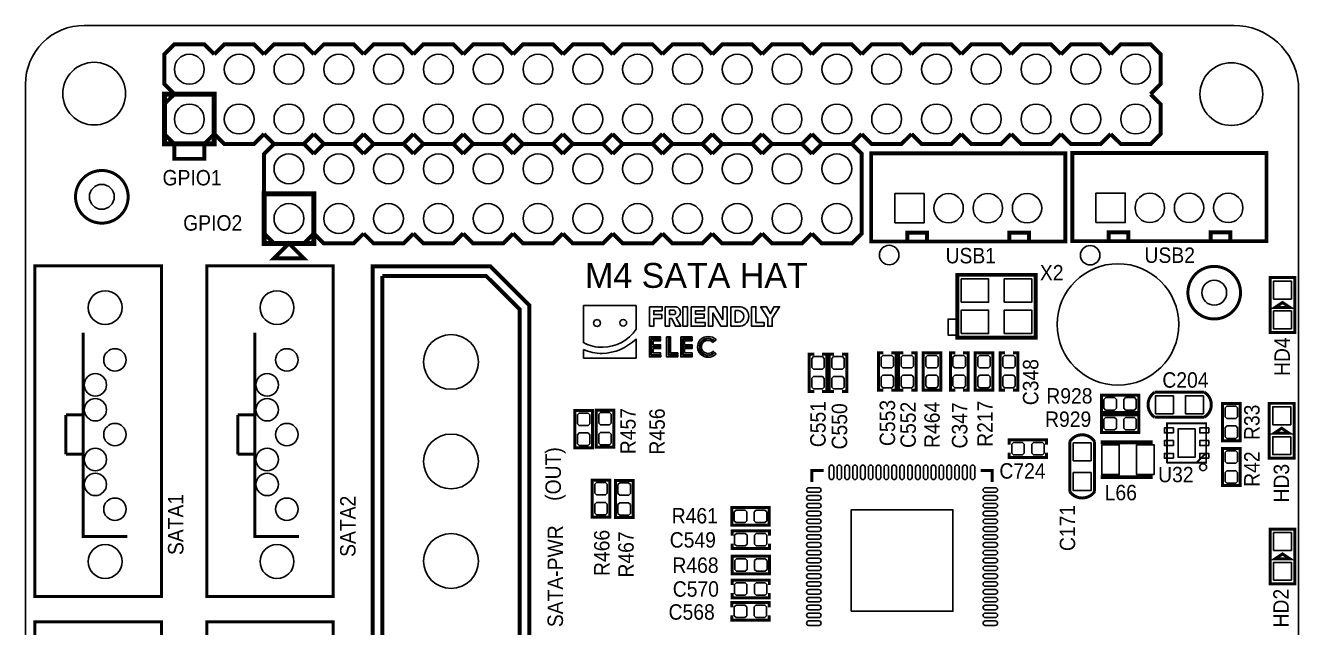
# Model space of a CAD drawing. Extents: x 0 to 64.9, y -13.1 to 56.
# Drawn here: x 0 to 64.9, y 25.3 to 56 of the extents above; entities that cross this region are included whole.
import ezdxf
from ezdxf.enums import TextEntityAlignment as Align

# ---------------------------------------------------------------- set-up
doc = ezdxf.new("R2010")
doc.units = 0
doc.header["$MEASUREMENT"] = 0
for name, color, linetype in [('BG_OUTLINE', 254, 'CONTINUOUS'), ('PG_SILKSCREEN_TOP', 9, 'CONTINUOUS'), ('PIN_TOP', 110, 'CONTINUOUS'), ('RD_SILKSCREEN_TOP', 132, 'CONTINUOUS')]:
    doc.layers.add(name, color=color, linetype=linetype)

msp = doc.modelspace()

# ---------------------------------------------------------------- linework, layer by layer
at = {"layer": 'BG_OUTLINE'}
msp.add_lwpolyline([(64.9224, 3.048), (64.9224, 53.0352, 0.383736), (61.6204, 56.007), (2.9972, 56.007, 0.414214), (0, 53.0098), (0, 2.8956)], format="xyb", dxfattribs=at)
at = {"layer": 'PG_SILKSCREEN_TOP'}
for points, const_width in [([(9.6266, 54.5338), (9.1186, 55.0418), (7.5946, 55.0418), (7.0866, 54.5338)], 0.2032), ([(7.5946, 55.0418), (7.0866, 54.5338), (7.0866, 53.0098), (7.5946, 52.5018)], 0.2032), ([(12.1666, 54.5338), (11.6586, 55.0418), (10.1346, 55.0418), (9.6266, 54.5338)], 0.2032), ([(14.7066, 54.5338), (14.1986, 55.0418), (12.6746, 55.0418), (12.1666, 54.5338)], 0.2032), ([(17.2466, 54.5338), (16.7386, 55.0418), (15.2146, 55.0418), (14.7066, 54.5338)], 0.2032), ([(19.7866, 54.5338), (19.2786, 55.0418), (17.7546, 55.0418), (17.2466, 54.5338)], 0.2032), ([(22.3266, 54.5338), (21.8186, 55.0418), (20.2946, 55.0418), (19.7866, 54.5338)], 0.2032), ([(24.8666, 54.5338), (24.3586, 55.0418), (22.8346, 55.0418), (22.3266, 54.5338)], 0.2032), ([(27.4066, 54.5338), (26.8986, 55.0418), (25.3746, 55.0418), (24.8666, 54.5338)], 0.2032), ([(29.9466, 54.5338), (29.4386, 55.0418), (27.9146, 55.0418), (27.4066, 54.5338)], 0.2032), ([(32.4866, 54.5338), (31.9786, 55.0418), (30.4546, 55.0418), (29.9466, 54.5338)], 0.2032), ([(35.0266, 54.5338), (34.5186, 55.0418), (32.9946, 55.0418), (32.4866, 54.5338)], 0.2032), ([(37.5666, 54.5338), (37.0586, 55.0418), (35.5346, 55.0418), (35.0266, 54.5338)], 0.2032), ([(40.1066, 54.5338), (39.5986, 55.0418), (38.0746, 55.0418), (37.5666, 54.5338)], 0.2032), ([(42.6466, 54.5338), (42.1386, 55.0418), (40.6146, 55.0418), (40.1066, 54.5338)], 0.2032), ([(45.1866, 54.5338), (44.6786, 55.0418), (43.1546, 55.0418), (42.6466, 54.5338)], 0.2032), ([(47.7266, 54.5338), (47.2186, 55.0418), (45.6946, 55.0418), (45.1866, 54.5338)], 0.2032), ([(50.2666, 54.5338), (49.7586, 55.0418), (48.2346, 55.0418), (47.7266, 54.5338)], 0.2032), ([(52.8066, 54.5338), (52.2986, 55.0418), (50.7746, 55.0418), (50.2666, 54.5338)], 0.2032), ([(55.3466, 54.5338), (54.8386, 55.0418), (53.3146, 55.0418), (52.8066, 54.5338)], 0.2032), ([(57.8866, 54.5338), (57.3786, 55.0418), (55.8546, 55.0418), (55.3466, 54.5338)], 0.2032), ([(57.3786, 52.5018), (57.8866, 53.0098), (57.8866, 54.5338), (57.3786, 55.0418)], 0.2032), ([(7.0866, 52.5018), (9.6266, 52.5018), (9.6266, 49.9618), (7.0866, 49.9618), (7.0866, 52.5018)], 0.254), ([(7.5946, 52.5018), (7.0866, 51.9938), (7.0866, 50.4698), (7.5946, 49.9618)], 0.2032), ([(57.3786, 49.9618), (57.8866, 50.4698), (57.8866, 51.9938), (57.3786, 52.5018)], 0.2032), ([(7.0866, 50.4698), (7.5946, 49.9618), (9.1186, 49.9618), (9.6266, 50.4698)], 0.2032), ([(7.5946, 49.9618), (7.5946, 49.1998), (9.1186, 49.1998), (9.1186, 49.9618)], 0.2032), ([(9.6266, 50.4698), (10.1346, 49.9618), (11.6586, 49.9618), (12.1666, 50.4698)], 0.2032), ([(12.1666, 50.4698), (12.6746, 49.9618), (14.1986, 49.9618), (14.7066, 50.4698)], 0.2032), ([(14.7066, 49.4538), (14.1986, 49.9618), (12.6746, 49.9618), (12.1666, 49.4538)], 0.2032), ([(12.6746, 49.9618), (12.1666, 49.4538), (12.1666, 45.3898), (12.6746, 44.8818)], 0.2032), ([(14.7066, 50.4698), (15.2146, 49.9618), (16.7386, 49.9618), (17.2466, 50.4698)], 0.2032), ([(17.2466, 49.4538), (16.7386, 49.9618), (15.2146, 49.9618), (14.7066, 49.4538)], 0.2032), ([(17.2466, 50.4698), (17.7546, 49.9618), (19.2786, 49.9618), (19.7866, 50.4698)], 0.2032), ([(19.7866, 49.4538), (19.2786, 49.9618), (17.7546, 49.9618), (17.2466, 49.4538)], 0.2032), ([(19.7866, 50.4698), (20.2946, 49.9618), (21.8186, 49.9618), (22.3266, 50.4698)], 0.2032), ([(22.3266, 49.4538), (21.8186, 49.9618), (20.2946, 49.9618), (19.7866, 49.4538)], 0.2032), ([(22.3266, 50.4698), (22.8346, 49.9618), (24.3586, 49.9618), (24.8666, 50.4698)], 0.2032), ([(24.8666, 49.4538), (24.3586, 49.9618), (22.8346, 49.9618), (22.3266, 49.4538)], 0.2032), ([(24.8666, 50.4698), (25.3746, 49.9618), (26.8986, 49.9618), (27.4066, 50.4698)], 0.2032), ([(27.4066, 49.4538), (26.8986, 49.9618), (25.3746, 49.9618), (24.8666, 49.4538)], 0.2032), ([(27.4066, 50.4698), (27.9146, 49.9618), (29.4386, 49.9618), (29.9466, 50.4698)], 0.2032), ([(29.9466, 49.4538), (29.4386, 49.9618), (27.9146, 49.9618), (27.4066, 49.4538)], 0.2032), ([(29.9466, 50.4698), (30.4546, 49.9618), (31.9786, 49.9618), (32.4866, 50.4698)], 0.2032), ([(32.4866, 49.4538), (31.9786, 49.9618), (30.4546, 49.9618), (29.9466, 49.4538)], 0.2032), ([(32.4866, 50.4698), (32.9946, 49.9618), (34.5186, 49.9618), (35.0266, 50.4698)], 0.2032), ([(35.0266, 49.4538), (34.5186, 49.9618), (32.9946, 49.9618), (32.4866, 49.4538)], 0.2032), ([(35.0266, 50.4698), (35.5346, 49.9618), (37.0586, 49.9618), (37.5666, 50.4698)], 0.2032), ([(37.5666, 49.4538), (37.0586, 49.9618), (35.5346, 49.9618), (35.0266, 49.4538)], 0.2032), ([(37.5666, 50.4698), (38.0746, 49.9618), (39.5986, 49.9618), (40.1066, 50.4698)], 0.2032), ([(40.1066, 49.4538), (39.5986, 49.9618), (38.0746, 49.9618), (37.5666, 49.4538)], 0.2032), ([(40.1066, 50.4698), (40.6146, 49.9618), (42.1386, 49.9618), (42.6466, 50.4698)], 0.2032), ([(40.1066, 49.4538), (40.6146, 49.9618), (42.1386, 49.9618), (42.6466, 49.4538), (42.6466, 45.3898), (42.1386, 44.8818), (40.6146, 44.8818), (40.1066, 45.3898)], 0.2032), ([(42.6466, 50.4698), (43.1546, 49.9618), (44.6786, 49.9618), (45.1866, 50.4698)], 0.2032), ([(45.1866, 50.4698), (45.6946, 49.9618), (47.2186, 49.9618), (47.7266, 50.4698)], 0.2032), ([(47.7266, 50.4698), (48.2346, 49.9618), (49.7586, 49.9618), (50.2666, 50.4698)], 0.2032), ([(50.2666, 50.4698), (50.7746, 49.9618), (52.2986, 49.9618), (52.8066, 50.4698)], 0.2032), ([(52.8066, 50.4698), (53.3146, 49.9618), (54.8386, 49.9618), (55.3466, 50.4698)], 0.2032), ([(55.3466, 50.4698), (55.8546, 49.9618), (57.3786, 49.9618), (57.8866, 50.4698)], 0.2032), ([(43.127117, 44.981292), (53.027123, 44.981292), (53.027123, 49.481308), (43.127117, 49.481308), (43.127117, 44.981292)], 0.2), ([(53.388717, 44.999072), (63.288723, 44.999072), (63.288723, 49.499088), (53.388717, 49.499088), (53.388717, 44.999072)], 0.2), ([(12.1666, 47.4218), (14.7066, 47.4218), (14.7066, 44.8818), (12.1666, 44.8818), (12.1666, 47.4218)], 0.254), ([(12.1666, 45.3898), (12.6746, 44.8818), (14.1986, 44.8818), (14.7066, 45.3898)], 0.2032), ([(14.7066, 45.3898), (15.2146, 44.8818), (16.7386, 44.8818), (17.2466, 45.3898)], 0.2032), ([(17.2466, 45.3898), (17.7546, 44.8818), (19.2786, 44.8818), (19.7866, 45.3898)], 0.2032), ([(19.7866, 45.3898), (20.2946, 44.8818), (21.8186, 44.8818), (22.3266, 45.3898)], 0.2032), ([(22.3266, 45.3898), (22.8346, 44.8818), (24.3586, 44.8818), (24.8666, 45.3898)], 0.2032), ([(24.8666, 45.3898), (25.3746, 44.8818), (26.8986, 44.8818), (27.4066, 45.3898)], 0.2032), ([(27.4066, 45.3898), (27.9146, 44.8818), (29.4386, 44.8818), (29.9466, 45.3898)], 0.2032), ([(29.9466, 45.3898), (30.4546, 44.8818), (31.9786, 44.8818), (32.4866, 45.3898)], 0.2032), ([(32.4866, 45.3898), (32.9946, 44.8818), (34.5186, 44.8818), (35.0266, 45.3898)], 0.2032), ([(35.0266, 45.3898), (35.5346, 44.8818), (37.0586, 44.8818), (37.5666, 45.3898)], 0.2032), ([(37.5666, 45.3898), (38.0746, 44.8818), (39.5986, 44.8818), (40.1066, 45.3898)], 0.2032), ([(44.977126, 45.031304), (44.977126, 45.431304), (45.977124, 45.431304), (45.977124, 45.031304)], 0.2), ([(50.177116, 45.031304), (50.177116, 45.431304), (51.177114, 45.431304), (51.177114, 45.031304)], 0.2), ([(55.238726, 45.049084), (55.238726, 45.449084), (56.238724, 45.449084), (56.238724, 45.049084)], 0.2), ([(60.438716, 45.049084), (60.438716, 45.449084), (61.438714, 45.449084), (61.438714, 45.049084)], 0.2), ([(13.4366, 44.8818), (12.6746, 44.1198), (14.1986, 44.1198), (13.4366, 44.8818)], 0.2032), ([(0.483997, 43.73819), (6.933997, 43.73819), (6.933997, 26.858189), (0.483997, 26.858189), (0.483997, 43.73819)], 0.1524), ([(9.246997, 43.73819), (15.696997, 43.73819), (15.696997, 26.858189), (9.246997, 26.858189), (9.246997, 43.73819)], 0.1524), ([(17.701768, 19.216599), (17.701768, 43.7166), (23.701756, 43.7166), (25.701752, 41.716604), (25.701752, 21.216595), (23.201757, 18.7166), (17.701768, 18.7166), (17.701768, 19.216599)], 0.2), ([(18.201767, 43.216601), (18.201767, 19.216599), (23.001757, 19.216599), (25.201753, 21.416594), (25.201753, 41.516605), (23.501756, 43.216601), (23.201757, 43.216601)], 0.2), ([(23.201757, 43.216601), (18.201767, 43.216601)], 0.2), ([(47.517304, 40.078914), (51.517296, 40.078914), (51.517296, 43.278806), (47.517304, 43.278806), (47.517304, 40.078914)], 0.199898), ([(63.46952, 40.34536), (63.46952, 43.13936), (64.73952, 43.13936), (64.73952, 40.34536), (63.46952, 40.34536)], 0.1524), ([(63.85052, 41.61536), (64.48552, 41.61536), (64.10452, 41.86936), (63.72352, 41.61536), (63.85052, 41.61536)], 0.1524), ([(5.188991, 29.923207), (2.939009, 29.923207), (2.939009, 40.333193)], 0.1524), ([(13.951991, 29.923207), (11.702009, 29.923207), (11.702009, 40.333193)], 0.1524), ([(40.221662, 37.330329), (39.971472, 37.330329), (39.971472, 39.230351), (40.221662, 39.230351)], 0.1524), ([(40.621458, 37.330329), (40.871648, 37.330329), (40.871648, 39.230351), (40.621458, 39.230351)], 0.1524), ([(41.237662, 37.330329), (40.987472, 37.330329), (40.987472, 39.230351), (41.237662, 39.230351)], 0.1524), ([(41.637458, 37.330329), (41.887648, 37.330329), (41.887648, 39.230351), (41.637458, 39.230351)], 0.1524), ([(43.752262, 37.396369), (43.502072, 37.396369), (43.502072, 39.296391), (43.752262, 39.296391)], 0.1524), ([(44.152058, 37.396369), (44.402248, 37.396369), (44.402248, 39.296391), (44.152058, 39.296391)], 0.1524), ([(44.768262, 37.396369), (44.518072, 37.396369), (44.518072, 39.296391), (44.768262, 39.296391)], 0.1524), ([(45.168058, 37.396369), (45.418248, 37.396369), (45.418248, 39.296391), (45.168058, 39.296391)], 0.1524), ([(46.033182, 39.296391), (45.782992, 39.296391), (45.782992, 37.396369), (46.45152, 37.39642)], 0.1524), ([(46.00702, 39.29634), (46.683168, 39.296391), (46.683168, 37.396369), (46.432978, 37.396369)], 0.1524), ([(47.417482, 39.296391), (47.167292, 39.296391), (47.167292, 37.396369), (47.417482, 37.396369)], 0.1524), ([(47.817278, 39.296391), (48.067468, 39.296391), (48.067468, 37.396369), (47.817278, 37.396369)], 0.1524), ([(48.687482, 39.296391), (48.437292, 39.296391), (48.437292, 37.396369), (49.10582, 37.39642)], 0.1524), ([(48.66132, 39.29634), (49.337468, 39.296391), (49.337468, 37.396369), (49.087278, 37.396369)], 0.1524), ([(49.957482, 37.396369), (49.707292, 37.396369), (49.707292, 39.296391), (49.957482, 39.296391)], 0.1524), ([(50.357278, 37.396369), (50.607468, 37.396369), (50.607468, 39.296391), (50.357278, 39.296391)], 0.1524), ([(56.771591, 36.897818), (56.771591, 37.148008), (54.871569, 37.148008), (54.87162, 36.47948)], 0.1524), ([(28.6893, 34.45002), (28.013152, 34.449969), (28.013152, 36.349991), (28.263342, 36.349991)], 0.1524), ([(28.663138, 34.449969), (28.913328, 34.449969), (28.913328, 36.349991), (28.2448, 36.34994)], 0.1524), ([(29.350462, 36.380471), (29.100272, 36.380471), (29.100272, 34.480449), (29.7688, 34.4805)], 0.1524), ([(29.3243, 36.38042), (30.000448, 36.380471), (30.000448, 34.480449), (29.750258, 34.480449)], 0.1524), ([(56.77154, 36.92398), (56.771591, 36.247832), (54.871569, 36.247832), (54.871569, 36.498022)], 0.1524), ([(61.72454, 34.80816), (61.048392, 34.808109), (61.048392, 36.708131), (61.298582, 36.708131)], 0.1524), ([(61.698378, 34.808109), (61.948568, 34.808109), (61.948568, 36.708131), (61.28004, 36.70808)], 0.1524), ([(63.42888, 33.92932), (63.42888, 36.72332), (64.69888, 36.72332), (64.69888, 33.92932), (63.42888, 33.92932)], 0.1524), ([(2.064004, 34.128202), (2.939009, 34.128202), (2.939009, 36.128198), (2.064004, 36.128198)], 0.1524), ([(2.064004, 36.128198), (2.064004, 34.128202)], 0.1524), ([(10.827004, 34.128202), (11.702009, 34.128202), (11.702009, 36.128198), (10.827004, 36.128198)], 0.1524), ([(10.827004, 36.128198), (10.827004, 34.128202)], 0.1524), ([(54.87162, 35.45586), (54.871569, 36.132008), (56.771591, 36.132008), (56.771591, 35.881818)], 0.1524), ([(54.871569, 35.482022), (54.871569, 35.231832), (56.771591, 35.231832), (56.77154, 35.90036)], 0.1524), ([(58.212482, 33.713852), (58.212482, 35.703866), (60.212478, 35.703866), (60.212478, 33.693862), (58.232472, 33.693862), (58.212482, 33.713852)], 0.1), ([(63.80988, 35.19932), (64.44488, 35.19932), (64.06388, 35.45332), (63.68288, 35.19932), (63.80988, 35.19932)], 0.1524), ([(52.072591, 34.609278), (52.072591, 34.859468), (50.172569, 34.859468), (50.172569, 34.609278)], 0.1524), ([(57.49036, 34.7345), (54.82336, 34.7345)], 0.2), ([(61.72454, 32.52216), (61.048392, 32.522109), (61.048392, 34.422131), (61.298582, 34.422131)], 0.1524), ([(61.698378, 32.522109), (61.948568, 32.522109), (61.948568, 34.422131), (61.28004, 34.42208)], 0.1524), ([(52.072591, 34.209482), (52.072591, 33.959292), (50.172569, 33.959292), (50.172569, 34.209482)], 0.1524), ([(59.722487, 33.70387), (59.732469, 33.70387), (60.20247, 34.173871)], 0.1), ([(40.704008, 33.301991), (40.104009, 33.301991), (40.104009, 32.701992)], 0.150012), ([(48.703992, 33.301991), (49.303991, 33.301991), (49.303991, 32.701992)], 0.150012), ([(29.152342, 32.809231), (28.902152, 32.809231), (28.902152, 30.909209), (29.57068, 30.90926)], 0.1524), ([(29.12618, 32.80918), (29.802328, 32.809231), (29.802328, 30.909209), (29.552138, 30.909209)], 0.1524), ([(30.7594, 30.89148), (30.083252, 30.891429), (30.083252, 32.791451), (30.333442, 32.791451)], 0.1524), ([(30.733238, 30.891429), (30.983428, 30.891429), (30.983428, 32.791451), (30.3149, 32.7914)], 0.1524), ([(57.49036, 32.9565), (54.82336, 32.9565)], 0.2), ([(37.924791, 31.154878), (37.924791, 31.405068), (36.024769, 31.405068), (36.02482, 30.73654)], 0.1524), ([(37.92474, 31.18104), (37.924791, 30.504892), (36.024769, 30.504892), (36.024769, 30.755082)], 0.1524), ([(36.040009, 29.968698), (36.040009, 30.218888), (37.940031, 30.218888), (37.940031, 29.968698)], 0.1524), ([(63.46952, 27.51328), (63.46952, 30.30728), (64.73952, 30.30728), (64.73952, 27.51328), (63.46952, 27.51328)], 0.1524), ([(36.040009, 29.568902), (36.040009, 29.318712), (37.940031, 29.318712), (37.940031, 29.568902)], 0.1524), ([(36.0426, 28.24226), (36.042549, 28.918408), (37.942571, 28.918408), (37.942571, 28.668218)], 0.1524), ([(36.042549, 28.268422), (36.042549, 28.018232), (37.942571, 28.018232), (37.94252, 28.68676)], 0.1524), ([(63.85052, 28.78328), (64.48552, 28.78328), (64.10452, 29.03728), (63.72352, 28.78328), (63.85052, 28.78328)], 0.1524), ([(36.034929, 27.451558), (36.034929, 27.701748), (37.934951, 27.701748), (37.934951, 27.451558)], 0.1524), ([(37.922251, 26.308558), (37.922251, 26.558748), (36.022229, 26.558748), (36.022229, 26.308558)], 0.1524), ([(36.034929, 27.051762), (36.034929, 26.801572), (37.934951, 26.801572), (37.934951, 27.051762)], 0.1524), ([(37.922251, 25.908762), (37.922251, 25.658572), (36.022229, 25.658572), (36.022229, 25.908762)], 0.1524), ([(0.483997, 25.57719), (6.933997, 25.57719), (6.933997, 8.697189), (0.483997, 8.697189), (0.483997, 25.57719)], 0.1524), ([(9.246997, 25.57719), (15.696997, 25.57719), (15.696997, 8.697189), (9.246997, 8.697189), (9.246997, 25.57719)], 0.1524)]:
    msp.add_lwpolyline(points, dxfattribs=dict(at, const_width=const_width))
at = {"layer": 'PG_SILKSCREEN_TOP', "const_width": 0.1524}
for points in [[(5.236337, 47.26178, 1), (2.551303, 47.26178, 1), (5.236337, 47.26178)], [(61.964697, 42.36974, 1), (59.279663, 42.36974, 1), (61.964697, 42.36974)], [(60.11926, 36.0172), (57.57926, 36.0172, -0.520826), (57.57926, 37.2872), (60.11926, 37.2872, -0.559836), (60.11926, 36.0172)], [(54.52364, 34.76244), (54.52364, 32.22244, -0.520826), (53.25364, 32.22244), (53.25364, 34.76244, -0.559836), (54.52364, 34.76244)]]:
    msp.add_lwpolyline(points, format="xyb", dxfattribs=at)
at = {"layer": 'PG_SILKSCREEN_TOP'}
for points in [[(44.542786, 44.28998, 1), (43.549494, 44.28998, 1)], [(54.791686, 44.27982, 1), (53.798394, 44.27982, 1)], [(28.457042, 41.71348), (31.137047, 41.71348), (31.137047, 40.503475, -0.251482), (29.437051, 39.593469, -0.145098), (28.457042, 39.823492)], [(32.627037, 41.653485), (33.177048, 41.653485, -0.779257), (33.177048, 41.083484), (33.427035, 40.66347), (33.427035, 40.653487), (33.157033, 40.653487), (32.957033, 41.053487), (32.847051, 41.053487), (32.847051, 40.66347), (32.627037, 40.66347)], [(35.977043, 41.653485), (36.457052, 41.653485, -0.872811), (36.457052, 40.66347), (35.977043, 40.66347)], [(29.318229, 40.82349, 1), (28.975851, 40.82347, 1)], [(30.657343, 40.833472, 1), (30.316737, 40.833488, 1)], [(33.097038, 41.253486), (32.847051, 41.253486), (32.847051, 41.473476), (33.027036, 41.473476, -0.780739)], [(36.347044, 40.863469), (36.197032, 40.863469), (36.197032, 41.453486), (36.347044, 41.453486, -0.981991)], [(28.457042, 39.47348), (28.457042, 39.033475), (31.137047, 39.033475), (31.137047, 40.003476, -0.182829), (29.407028, 39.263472, -0.112071)], [(35.147047, 39.903476), (35.217049, 39.973479, 0.191249), (34.81705, 40.133473, 0.434172), (34.277046, 39.583487, 0.409084), (34.81705, 39.07348, 0.177231), (35.207042, 39.233475), (35.217049, 39.243483), (35.147047, 39.313485, -0.1942), (34.807042, 39.163473, -0.423064), (34.367038, 39.583487, -0.428491), (34.81705, 40.043481, -0.161119)], [(35.067037, 39.823492, 0.212453), (34.797035, 39.933474, 0.434958), (34.477046, 39.603477, 0.415545), (34.797035, 39.27348, 0.233171), (35.077044, 39.39347), (35.127032, 39.333475, -0.233334), (34.797035, 39.183488, -0.412653), (34.387028, 39.623492, -0.384369), (34.797035, 40.023491, -0.162283), (35.137039, 39.893469)], [(60.230487, 33.463865, 1), (59.874473, 33.463855, 1)]]:
    msp.add_lwpolyline(points, format="xyb", close=True, dxfattribs=at)
for points in [[(31.817031, 41.653485), (32.47705, 41.653485), (32.47705, 41.453486), (32.467042, 41.443478), (32.037045, 41.443478), (32.037045, 41.253486), (32.457034, 41.253486), (32.457034, 41.053487), (32.037045, 41.053487), (32.037045, 40.653487), (31.827038, 40.653487), (31.817031, 40.66347)], [(33.527035, 41.653485), (33.527035, 40.653487), (33.757032, 40.653487), (33.757032, 41.653485)], [(33.947049, 41.653485), (34.63704, 41.653485), (34.63704, 41.443478), (34.167039, 41.443478), (34.167039, 41.273476), (34.61705, 41.273476), (34.61705, 41.073476), (34.167039, 41.073476), (34.167039, 40.853487), (34.65703, 40.853487), (34.65703, 40.653487), (33.947049, 40.653487)], [(34.827032, 41.653485), (35.157029, 41.653485), (35.547046, 40.993492), (35.557028, 40.993492), (35.557028, 41.643478), (35.777043, 41.643478), (35.777043, 40.653487), (35.467036, 40.653487), (35.057029, 41.333471), (35.047047, 41.333471), (35.047047, 40.653487), (34.827032, 40.653487)], [(37.027028, 41.653485), (37.247043, 41.653485), (37.247043, 40.853487), (37.667032, 40.853487), (37.667032, 40.653487), (37.027028, 40.653487)], [(37.47704, 41.653485), (37.797029, 41.653485), (37.987046, 41.293491), (38.167031, 41.653485), (38.457048, 41.653485), (38.087046, 41.073476), (38.087046, 40.653487), (37.857049, 40.653487), (37.857049, 41.073476)], [(47.4853, 41.01846), (47.4853, 40.20566), (47.0535, 40.20566), (47.0535, 41.01846)], [(32.387032, 40.023491), (32.387032, 40.113483), (31.817031, 40.113483), (31.817031, 39.09347), (32.39704, 39.09347), (32.39704, 39.183488), (31.907048, 39.183488), (31.907048, 40.023491)], [(32.387032, 40.003476), (31.927038, 40.003476), (31.927038, 39.623492), (32.387032, 39.623492), (32.387032, 39.713484), (32.01703, 39.713484), (32.01703, 39.913484), (32.387032, 39.913484)], [(31.927038, 39.603477), (32.387032, 39.603477), (32.387032, 39.513485), (32.01703, 39.513485), (32.01703, 39.29347), (32.387032, 39.29347), (32.387032, 39.203478), (31.927038, 39.203478)], [(32.697039, 40.113483), (32.787031, 40.113483), (32.787031, 39.183488), (33.26704, 39.183488), (33.26704, 39.09347), (32.697039, 39.09347)], [(32.807046, 40.113483), (32.897039, 40.113483), (32.897039, 39.29347), (33.26704, 39.29347), (33.26704, 39.213485), (32.807046, 39.213485)], [(33.417027, 40.113483), (33.997036, 40.113483), (33.997036, 40.023491), (33.507045, 40.023491), (33.507045, 39.183488), (33.997036, 39.183488), (33.997036, 39.09347), (33.417027, 39.09347)], [(33.537042, 40.003476), (33.997036, 40.003476), (33.997036, 39.913484), (33.617052, 39.913484), (33.617052, 39.713484), (33.997036, 39.713484), (33.997036, 39.623492), (33.537042, 39.623492)], [(33.537042, 39.603477), (33.997036, 39.603477), (33.997036, 39.513485), (33.617052, 39.513485), (33.617052, 39.29347), (33.997036, 39.29347), (33.997036, 39.203478), (33.537042, 39.203478)]]:
    msp.add_lwpolyline(points, close=True, dxfattribs=at)
at = {"layer": 'PIN_TOP'}
for points in [[(44.327826, 45.931988), (44.327826, 47.430588), (45.826426, 47.430588), (45.826426, 45.931988)], [(54.589426, 45.949768), (54.589426, 47.448368), (56.088026, 47.448368), (56.088026, 45.949768)], [(47.72025, 41.878758), (47.72025, 43.072558), (49.11725, 43.072558), (49.11725, 41.878758)], [(49.91735, 41.878758), (49.91735, 43.072558), (51.31435, 43.072558), (51.31435, 41.878758)], [(64.56172, 42.04716), (63.64732, 42.04716), (63.64732, 42.96156), (64.56172, 42.96156)], [(47.72025, 40.285162), (47.72025, 41.478962), (49.11725, 41.478962), (49.11725, 40.285162)], [(49.91735, 40.285162), (49.91735, 41.478962), (51.31435, 41.478962), (51.31435, 40.285162)], [(64.56172, 40.52316), (63.64732, 40.52316), (63.64732, 41.43756), (64.56172, 41.43756)], [(40.63746, 39.10584), (40.30726, 39.10584), (40.192706, 39.10584), (40.10406, 39.017194), (40.10406, 38.55974), (40.19296, 38.47084), (40.307006, 38.47084), (40.30726, 38.471094), (40.65016, 38.471094), (40.73906, 38.559994), (40.73906, 38.902894), (40.73906, 39.014654), (40.647874, 39.10584)], [(41.65346, 39.10584), (41.32326, 39.10584), (41.208706, 39.10584), (41.12006, 39.017194), (41.12006, 38.55974), (41.20896, 38.47084), (41.323006, 38.47084), (41.32326, 38.471094), (41.66616, 38.471094), (41.75506, 38.559994), (41.75506, 38.902894), (41.75506, 39.014654), (41.663874, 39.10584)], [(44.16806, 39.17188), (43.83786, 39.17188), (43.723306, 39.17188), (43.63466, 39.083234), (43.63466, 38.62578), (43.72356, 38.53688), (43.837606, 38.53688), (43.83786, 38.537134), (44.18076, 38.537134), (44.26966, 38.626034), (44.26966, 38.968934), (44.26966, 39.080694), (44.178474, 39.17188)], [(45.18406, 39.17188), (44.85386, 39.17188), (44.739306, 39.17188), (44.65066, 39.083234), (44.65066, 38.62578), (44.73956, 38.53688), (44.853606, 38.53688), (44.85386, 38.537134), (45.19676, 38.537134), (45.28566, 38.626034), (45.28566, 38.968934), (45.28566, 39.080694), (45.194474, 39.17188)], [(46.01718, 38.53688), (46.34738, 38.53688), (46.461934, 38.53688), (46.55058, 38.625526), (46.55058, 39.08298), (46.46168, 39.17188), (46.347634, 39.17188), (46.34738, 39.171626), (46.00448, 39.171626), (45.91558, 39.082726), (45.91558, 38.739826), (45.91558, 38.628066), (46.006766, 38.53688)], [(47.40148, 38.53688), (47.73168, 38.53688), (47.846234, 38.53688), (47.93488, 38.625526), (47.93488, 39.08298), (47.84598, 39.17188), (47.731934, 39.17188), (47.73168, 39.171626), (47.38878, 39.171626), (47.29988, 39.082726), (47.29988, 38.739826), (47.29988, 38.628066), (47.391066, 38.53688)], [(48.67148, 38.53688), (49.00168, 38.53688), (49.116234, 38.53688), (49.20488, 38.625526), (49.20488, 39.08298), (49.11598, 39.17188), (49.001934, 39.17188), (49.00168, 39.171626), (48.65878, 39.171626), (48.56988, 39.082726), (48.56988, 38.739826), (48.56988, 38.628066), (48.661066, 38.53688)], [(50.37328, 39.17188), (50.04308, 39.17188), (49.928526, 39.17188), (49.83988, 39.083234), (49.83988, 38.62578), (49.92878, 38.53688), (50.042826, 38.53688), (50.04308, 38.537134), (50.38598, 38.537134), (50.47488, 38.626034), (50.47488, 38.968934), (50.47488, 39.080694), (50.383694, 39.17188)], [(40.63746, 38.08984), (40.30726, 38.08984), (40.192706, 38.08984), (40.10406, 38.001194), (40.10406, 37.54374), (40.19296, 37.45484), (40.307006, 37.45484), (40.30726, 37.455094), (40.65016, 37.455094), (40.73906, 37.543994), (40.73906, 37.886894), (40.73906, 37.998654), (40.647874, 38.08984)], [(41.65346, 38.08984), (41.32326, 38.08984), (41.208706, 38.08984), (41.12006, 38.001194), (41.12006, 37.54374), (41.20896, 37.45484), (41.323006, 37.45484), (41.32326, 37.455094), (41.66616, 37.455094), (41.75506, 37.543994), (41.75506, 37.886894), (41.75506, 37.998654), (41.663874, 38.08984)], [(44.16806, 38.15588), (43.83786, 38.15588), (43.723306, 38.15588), (43.63466, 38.067234), (43.63466, 37.60978), (43.72356, 37.52088), (43.837606, 37.52088), (43.83786, 37.521134), (44.18076, 37.521134), (44.26966, 37.610034), (44.26966, 37.952934), (44.26966, 38.064694), (44.178474, 38.15588)], [(45.18406, 38.15588), (44.85386, 38.15588), (44.739306, 38.15588), (44.65066, 38.067234), (44.65066, 37.60978), (44.73956, 37.52088), (44.853606, 37.52088), (44.85386, 37.521134), (45.19676, 37.521134), (45.28566, 37.610034), (45.28566, 37.952934), (45.28566, 38.064694), (45.194474, 38.15588)], [(46.01718, 37.52088), (46.34738, 37.52088), (46.461934, 37.52088), (46.55058, 37.609526), (46.55058, 38.06698), (46.46168, 38.15588), (46.347634, 38.15588), (46.34738, 38.155626), (46.00448, 38.155626), (45.91558, 38.066726), (45.91558, 37.723826), (45.91558, 37.612066), (46.006766, 37.52088)], [(47.40148, 37.52088), (47.73168, 37.52088), (47.846234, 37.52088), (47.93488, 37.609526), (47.93488, 38.06698), (47.84598, 38.15588), (47.731934, 38.15588), (47.73168, 38.155626), (47.38878, 38.155626), (47.29988, 38.066726), (47.29988, 37.723826), (47.29988, 37.612066), (47.391066, 37.52088)], [(48.67148, 37.52088), (49.00168, 37.52088), (49.116234, 37.52088), (49.20488, 37.609526), (49.20488, 38.06698), (49.11598, 38.15588), (49.001934, 38.15588), (49.00168, 38.155626), (48.65878, 38.155626), (48.56988, 38.066726), (48.56988, 37.723826), (48.56988, 37.612066), (48.661066, 37.52088)], [(50.37328, 38.15588), (50.04308, 38.15588), (49.928526, 38.15588), (49.83988, 38.067234), (49.83988, 37.60978), (49.92878, 37.52088), (50.042826, 37.52088), (50.04308, 37.521134), (50.38598, 37.521134), (50.47488, 37.610034), (50.47488, 37.952934), (50.47488, 38.064694), (50.383694, 38.15588)], [(54.99608, 36.91382), (54.99608, 36.58362), (54.99608, 36.469066), (55.084726, 36.38042), (55.54218, 36.38042), (55.63108, 36.46932), (55.63108, 36.583366), (55.630826, 36.58362), (55.630826, 36.92652), (55.541926, 37.01542), (55.199026, 37.01542), (55.087266, 37.01542), (54.99608, 36.924234)], [(56.01208, 36.91382), (56.01208, 36.58362), (56.01208, 36.469066), (56.100726, 36.38042), (56.55818, 36.38042), (56.64708, 36.46932), (56.64708, 36.583366), (56.646826, 36.58362), (56.646826, 36.92652), (56.557926, 37.01542), (56.215026, 37.01542), (56.103266, 37.01542), (56.01208, 36.924234)], [(58.54446, 37.1094), (58.54446, 36.195), (57.63006, 36.195), (57.63006, 37.1094)], [(60.06846, 37.1094), (60.06846, 36.195), (59.15406, 36.195), (59.15406, 37.1094)], [(61.71438, 36.58362), (61.38418, 36.58362), (61.269626, 36.58362), (61.18098, 36.494974), (61.18098, 36.03752), (61.26988, 35.94862), (61.383926, 35.94862), (61.38418, 35.948874), (61.72708, 35.948874), (61.81598, 36.037774), (61.81598, 36.380674), (61.81598, 36.492434), (61.724794, 36.58362)], [(64.52108, 35.63112), (63.60668, 35.63112), (63.60668, 36.54552), (64.52108, 36.54552)], [(28.67914, 36.22548), (28.34894, 36.22548), (28.234386, 36.22548), (28.14574, 36.136834), (28.14574, 35.67938), (28.23464, 35.59048), (28.348686, 35.59048), (28.34894, 35.590734), (28.69184, 35.590734), (28.78074, 35.679634), (28.78074, 36.022534), (28.78074, 36.134294), (28.689554, 36.22548)], [(29.33446, 35.62096), (29.66466, 35.62096), (29.779214, 35.62096), (29.86786, 35.709606), (29.86786, 36.16706), (29.77896, 36.25596), (29.664914, 36.25596), (29.66466, 36.255706), (29.32176, 36.255706), (29.23286, 36.166806), (29.23286, 35.823906), (29.23286, 35.712146), (29.324046, 35.62096)], [(55.63108, 35.46602), (55.63108, 35.79622), (55.63108, 35.910774), (55.542434, 35.99942), (55.08498, 35.99942), (54.99608, 35.91052), (54.99608, 35.796474), (54.996334, 35.79622), (54.996334, 35.45332), (55.085234, 35.36442), (55.428134, 35.36442), (55.539894, 35.36442), (55.63108, 35.455606)], [(56.64708, 35.46602), (56.64708, 35.79622), (56.64708, 35.910774), (56.558434, 35.99942), (56.10098, 35.99942), (56.01208, 35.91052), (56.01208, 35.796474), (56.012334, 35.79622), (56.012334, 35.45332), (56.101234, 35.36442), (56.444134, 35.36442), (56.555894, 35.36442), (56.64708, 35.455606)], [(28.67914, 35.20948), (28.34894, 35.20948), (28.234386, 35.20948), (28.14574, 35.120834), (28.14574, 34.66338), (28.23464, 34.57448), (28.348686, 34.57448), (28.34894, 34.574734), (28.69184, 34.574734), (28.78074, 34.663634), (28.78074, 35.006534), (28.78074, 35.118294), (28.689554, 35.20948)], [(29.33446, 34.60496), (29.66466, 34.60496), (29.779214, 34.60496), (29.86786, 34.693606), (29.86786, 35.15106), (29.77896, 35.23996), (29.664914, 35.23996), (29.66466, 35.239706), (29.32176, 35.239706), (29.23286, 35.150806), (29.23286, 34.807906), (29.23286, 34.696146), (29.324046, 34.60496)], [(58.541082, 35.216871), (58.083882, 35.216871), (58.083882, 35.470871), (58.541082, 35.470871)], [(59.64428, 35.41776), (59.64428, 33.96996), (58.78068, 33.96996), (58.78068, 35.41776)], [(60.341078, 35.216871), (59.883878, 35.216871), (59.883878, 35.470871), (60.341078, 35.470871)], [(61.71438, 35.56762), (61.38418, 35.56762), (61.269626, 35.56762), (61.18098, 35.478974), (61.18098, 35.02152), (61.26988, 34.93262), (61.383926, 34.93262), (61.38418, 34.932874), (61.72708, 34.932874), (61.81598, 35.021774), (61.81598, 35.364674), (61.81598, 35.476434), (61.724794, 35.56762)], [(50.29708, 34.62528), (50.29708, 34.29508), (50.29708, 34.180526), (50.385726, 34.09188), (50.84318, 34.09188), (50.93208, 34.18078), (50.93208, 34.294826), (50.931826, 34.29508), (50.931826, 34.63798), (50.842926, 34.72688), (50.500026, 34.72688), (50.388266, 34.72688), (50.29708, 34.635694)], [(51.31308, 34.62528), (51.31308, 34.29508), (51.31308, 34.180526), (51.401726, 34.09188), (51.85918, 34.09188), (51.94808, 34.18078), (51.94808, 34.294826), (51.947826, 34.29508), (51.947826, 34.63798), (51.858926, 34.72688), (51.516026, 34.72688), (51.404266, 34.72688), (51.31308, 34.635694)], [(53.43144, 34.71164), (54.34584, 34.71164), (54.34584, 33.79724), (53.43144, 33.79724)], [(54.88686, 34.6075), (55.77586, 34.6075), (55.77586, 33.0835), (54.88686, 33.0835)], [(56.66486, 34.6075), (57.55386, 34.6075), (57.55386, 33.0835), (56.66486, 33.0835)], [(58.541082, 34.56686), (58.083882, 34.56686), (58.083882, 34.82086), (58.541082, 34.82086)], [(60.341078, 34.56686), (59.883878, 34.56686), (59.883878, 34.82086), (60.341078, 34.82086)], [(64.52108, 34.10712), (63.60668, 34.10712), (63.60668, 35.02152), (64.52108, 35.02152)], [(58.541082, 33.916849), (58.083882, 33.916849), (58.083882, 34.170849), (58.541082, 34.170849)], [(60.341078, 33.916849), (59.883878, 33.916849), (59.883878, 34.170849), (60.341078, 34.170849)], [(61.71438, 34.29762), (61.38418, 34.29762), (61.269626, 34.29762), (61.18098, 34.208974), (61.18098, 33.75152), (61.26988, 33.66262), (61.383926, 33.66262), (61.38418, 33.662874), (61.72708, 33.662874), (61.81598, 33.751774), (61.81598, 34.094674), (61.81598, 34.206434), (61.724794, 34.29762)], [(53.43144, 33.18764), (54.34584, 33.18764), (54.34584, 32.27324), (53.43144, 32.27324)], [(61.71438, 33.28162), (61.38418, 33.28162), (61.269626, 33.28162), (61.18098, 33.192974), (61.18098, 32.73552), (61.26988, 32.64662), (61.383926, 32.64662), (61.38418, 32.646874), (61.72708, 32.646874), (61.81598, 32.735774), (61.81598, 33.078674), (61.81598, 33.190434), (61.724794, 33.28162)], [(29.13634, 32.04972), (29.46654, 32.04972), (29.581094, 32.04972), (29.66974, 32.138366), (29.66974, 32.59582), (29.58084, 32.68472), (29.466794, 32.68472), (29.46654, 32.684466), (29.12364, 32.684466), (29.03474, 32.595566), (29.03474, 32.252666), (29.03474, 32.140906), (29.125926, 32.04972)], [(30.74924, 32.66694), (30.41904, 32.66694), (30.304486, 32.66694), (30.21584, 32.578294), (30.21584, 32.12084), (30.30474, 32.03194), (30.418786, 32.03194), (30.41904, 32.032194), (30.76194, 32.032194), (30.85084, 32.121094), (30.85084, 32.463994), (30.85084, 32.575754), (30.759654, 32.66694)], [(29.13634, 31.03372), (29.46654, 31.03372), (29.581094, 31.03372), (29.66974, 31.122366), (29.66974, 31.57982), (29.58084, 31.66872), (29.466794, 31.66872), (29.46654, 31.668466), (29.12364, 31.668466), (29.03474, 31.579566), (29.03474, 31.236666), (29.03474, 31.124906), (29.125926, 31.03372)], [(30.74924, 31.65094), (30.41904, 31.65094), (30.304486, 31.65094), (30.21584, 31.562294), (30.21584, 31.10484), (30.30474, 31.01594), (30.418786, 31.01594), (30.41904, 31.016194), (30.76194, 31.016194), (30.85084, 31.105094), (30.85084, 31.447994), (30.85084, 31.559754), (30.759654, 31.65094)], [(36.14928, 31.17088), (36.14928, 30.84068), (36.14928, 30.726126), (36.237926, 30.63748), (36.69538, 30.63748), (36.78428, 30.72638), (36.78428, 30.840426), (36.784026, 30.84068), (36.784026, 31.18358), (36.695126, 31.27248), (36.352226, 31.27248), (36.240466, 31.27248), (36.14928, 31.181294)], [(37.16528, 31.17088), (37.16528, 30.84068), (37.16528, 30.726126), (37.253926, 30.63748), (37.71138, 30.63748), (37.80028, 30.72638), (37.80028, 30.840426), (37.800026, 30.84068), (37.800026, 31.18358), (37.711126, 31.27248), (37.368226, 31.27248), (37.256466, 31.27248), (37.16528, 31.181294)], [(42.1132, 26.1112), (42.1132, 31.2928), (47.2948, 31.2928), (47.2948, 26.1112)], [(36.79952, 29.5529), (36.79952, 29.8831), (36.79952, 29.997654), (36.710874, 30.0863), (36.25342, 30.0863), (36.16452, 29.9974), (36.16452, 29.883354), (36.164774, 29.8831), (36.164774, 29.5402), (36.253674, 29.4513), (36.596574, 29.4513), (36.708334, 29.4513), (36.79952, 29.542486)], [(37.81552, 29.5529), (37.81552, 29.8831), (37.81552, 29.997654), (37.726874, 30.0863), (37.26942, 30.0863), (37.18052, 29.9974), (37.18052, 29.883354), (37.180774, 29.8831), (37.180774, 29.5402), (37.269674, 29.4513), (37.612574, 29.4513), (37.724334, 29.4513), (37.81552, 29.542486)], [(64.56172, 29.21508), (63.64732, 29.21508), (63.64732, 30.12948), (64.56172, 30.12948)], [(36.80206, 28.25242), (36.80206, 28.58262), (36.80206, 28.697174), (36.713414, 28.78582), (36.25596, 28.78582), (36.16706, 28.69692), (36.16706, 28.582874), (36.167314, 28.58262), (36.167314, 28.23972), (36.256214, 28.15082), (36.599114, 28.15082), (36.710874, 28.15082), (36.80206, 28.242006)], [(37.81806, 28.25242), (37.81806, 28.58262), (37.81806, 28.697174), (37.729414, 28.78582), (37.27196, 28.78582), (37.18306, 28.69692), (37.18306, 28.582874), (37.183314, 28.58262), (37.183314, 28.23972), (37.272214, 28.15082), (37.615114, 28.15082), (37.726874, 28.15082), (37.81806, 28.242006)], [(64.56172, 27.69108), (63.64732, 27.69108), (63.64732, 28.60548), (64.56172, 28.60548)], [(36.79444, 27.03576), (36.79444, 27.36596), (36.79444, 27.480514), (36.705794, 27.56916), (36.24834, 27.56916), (36.15944, 27.48026), (36.15944, 27.366214), (36.159694, 27.36596), (36.159694, 27.02306), (36.248594, 26.93416), (36.591494, 26.93416), (36.703254, 26.93416), (36.79444, 27.025346)], [(37.81044, 27.03576), (37.81044, 27.36596), (37.81044, 27.480514), (37.721794, 27.56916), (37.26434, 27.56916), (37.17544, 27.48026), (37.17544, 27.366214), (37.175694, 27.36596), (37.175694, 27.02306), (37.264594, 26.93416), (37.607494, 26.93416), (37.719254, 26.93416), (37.81044, 27.025346)], [(36.14674, 26.32456), (36.14674, 25.99436), (36.14674, 25.879806), (36.235386, 25.79116), (36.69284, 25.79116), (36.78174, 25.88006), (36.78174, 25.994106), (36.781486, 25.99436), (36.781486, 26.33726), (36.692586, 26.42616), (36.349686, 26.42616), (36.237926, 26.42616), (36.14674, 26.334974)], [(37.16274, 26.32456), (37.16274, 25.99436), (37.16274, 25.879806), (37.251386, 25.79116), (37.70884, 25.79116), (37.79774, 25.88006), (37.79774, 25.994106), (37.797486, 25.99436), (37.797486, 26.33726), (37.708586, 26.42616), (37.365686, 26.42616), (37.253926, 26.42616), (37.16274, 26.334974)]]:
    msp.add_lwpolyline(points, close=True, dxfattribs=at)
for points in [[(41.218307, 33.455991), (41.218307, 32.947991, -1), (40.989707, 32.947991), (40.989707, 33.455991, -1)], [(41.618306, 33.455991), (41.618306, 32.947991, -1), (41.389706, 32.947991), (41.389706, 33.455991, -1)], [(42.018306, 33.455991), (42.018306, 32.947991, -1), (41.789706, 32.947991), (41.789706, 33.455991, -1)], [(42.418305, 33.455991), (42.418305, 32.947991, -1), (42.189705, 32.947991), (42.189705, 33.455991, -1)], [(42.818304, 33.455991), (42.818304, 32.947991, -1), (42.589704, 32.947991), (42.589704, 33.455991, -1)], [(43.218303, 33.455991), (43.218303, 32.947991, -1), (42.989703, 32.947991), (42.989703, 33.455991, -1)], [(43.618302, 33.455991), (43.618302, 32.947991, -1), (43.389702, 32.947991), (43.389702, 33.455991, -1)], [(44.018302, 33.455991), (44.018302, 32.947991, -1), (43.789702, 32.947991), (43.789702, 33.455991, -1)], [(44.418301, 33.455991), (44.418301, 32.947991, -1), (44.189701, 32.947991), (44.189701, 33.455991, -1)], [(44.8183, 33.455991), (44.8183, 32.947991, -1), (44.5897, 32.947991), (44.5897, 33.455991, -1)], [(45.218299, 33.455991), (45.218299, 32.947991, -1), (44.989699, 32.947991), (44.989699, 33.455991, -1)], [(45.618298, 33.455991), (45.618298, 32.947991, -1), (45.389698, 32.947991), (45.389698, 33.455991, -1)], [(46.018298, 33.455991), (46.018298, 32.947991, -1), (45.789698, 32.947991), (45.789698, 33.455991, -1)], [(46.418297, 33.455991), (46.418297, 32.947991, -1), (46.189697, 32.947991), (46.189697, 33.455991, -1)], [(46.818296, 33.455991), (46.818296, 32.947991, -1), (46.589696, 32.947991), (46.589696, 33.455991, -1)], [(47.218295, 33.455991), (47.218295, 32.947991, -1), (46.989695, 32.947991), (46.989695, 33.455991, -1)], [(47.618294, 33.455991), (47.618294, 32.947991, -1), (47.389694, 32.947991), (47.389694, 33.455991, -1)], [(48.018294, 33.455991), (48.018294, 32.947991, -1), (47.789694, 32.947991), (47.789694, 33.455991, -1)], [(48.418293, 33.455991), (48.418293, 32.947991, -1), (48.189693, 32.947991), (48.189693, 33.455991, -1)], [(39.950009, 32.416293), (40.458009, 32.416293, -1), (40.458009, 32.187693), (39.950009, 32.187693, -1)], [(39.950009, 32.016294), (40.458009, 32.016294, -1), (40.458009, 31.787694), (39.950009, 31.787694, -1)], [(49.457991, 32.187693), (48.949991, 32.187693, -1), (48.949991, 32.416293), (49.457991, 32.416293, -1)], [(49.457991, 31.787694), (48.949991, 31.787694, -1), (48.949991, 32.016294), (49.457991, 32.016294, -1)], [(39.950009, 31.616294), (40.458009, 31.616294, -1), (40.458009, 31.387694), (39.950009, 31.387694, -1)], [(39.950009, 31.216295), (40.458009, 31.216295, -1), (40.458009, 30.987695), (39.950009, 30.987695, -1)], [(49.457991, 31.387694), (48.949991, 31.387694, -1), (48.949991, 31.616294), (49.457991, 31.616294, -1)], [(49.457991, 30.987695), (48.949991, 30.987695, -1), (48.949991, 31.216295), (49.457991, 31.216295, -1)], [(39.950009, 30.816296), (40.458009, 30.816296, -1), (40.458009, 30.587696), (39.950009, 30.587696, -1)], [(49.457991, 30.587696), (48.949991, 30.587696, -1), (48.949991, 30.816296), (49.457991, 30.816296, -1)], [(39.950009, 30.416297), (40.458009, 30.416297, -1), (40.458009, 30.187697), (39.950009, 30.187697, -1)], [(39.950009, 30.016298), (40.458009, 30.016298, -1), (40.458009, 29.787698), (39.950009, 29.787698, -1)], [(49.457991, 30.187697), (48.949991, 30.187697, -1), (48.949991, 30.416297), (49.457991, 30.416297, -1)], [(49.457991, 29.787698), (48.949991, 29.787698, -1), (48.949991, 30.016298), (49.457991, 30.016298, -1)], [(39.950009, 29.616298), (40.458009, 29.616298, -1), (40.458009, 29.387698), (39.950009, 29.387698, -1)], [(39.950009, 29.216299), (40.458009, 29.216299, -1), (40.458009, 28.987699), (39.950009, 28.987699, -1)], [(49.457991, 29.387698), (48.949991, 29.387698, -1), (48.949991, 29.616298), (49.457991, 29.616298, -1)], [(49.457991, 28.987699), (48.949991, 28.987699, -1), (48.949991, 29.216299), (49.457991, 29.216299, -1)], [(39.950009, 28.8163), (40.458009, 28.8163, -1), (40.458009, 28.5877), (39.950009, 28.5877, -1)], [(49.457991, 28.5877), (48.949991, 28.5877, -1), (48.949991, 28.8163), (49.457991, 28.8163, -1)], [(39.950009, 28.416301), (40.458009, 28.416301, -1), (40.458009, 28.187701), (39.950009, 28.187701, -1)], [(39.950009, 28.016302), (40.458009, 28.016302, -1), (40.458009, 27.787702), (39.950009, 27.787702, -1)], [(49.457991, 28.187701), (48.949991, 28.187701, -1), (48.949991, 28.416301), (49.457991, 28.416301, -1)], [(49.457991, 27.787702), (48.949991, 27.787702, -1), (48.949991, 28.016302), (49.457991, 28.016302, -1)], [(39.950009, 27.616302), (40.458009, 27.616302, -1), (40.458009, 27.387702), (39.950009, 27.387702, -1)], [(49.457991, 27.387702), (48.949991, 27.387702, -1), (48.949991, 27.616302), (49.457991, 27.616302, -1)], [(39.950009, 27.216303), (40.458009, 27.216303, -1), (40.458009, 26.987703), (39.950009, 26.987703, -1)], [(39.950009, 26.816304), (40.458009, 26.816304, -1), (40.458009, 26.587704), (39.950009, 26.587704, -1)], [(49.457991, 26.987703), (48.949991, 26.987703, -1), (48.949991, 27.216303), (49.457991, 27.216303, -1)], [(49.457991, 26.587704), (48.949991, 26.587704, -1), (48.949991, 26.816304), (49.457991, 26.816304, -1)], [(39.950009, 26.416305), (40.458009, 26.416305, -1), (40.458009, 26.187705), (39.950009, 26.187705, -1)], [(39.950009, 26.016306), (40.458009, 26.016306, -1), (40.458009, 25.787706), (39.950009, 25.787706, -1)], [(49.457991, 26.187705), (48.949991, 26.187705, -1), (48.949991, 26.416305), (49.457991, 26.416305, -1)], [(49.457991, 25.787706), (48.949991, 25.787706, -1), (48.949991, 26.016306), (49.457991, 26.016306, -1)], [(39.950009, 25.616306), (40.458009, 25.616306, -1), (40.458009, 25.387706), (39.950009, 25.387706, -1)], [(49.457991, 25.387706), (48.949991, 25.387706, -1), (48.949991, 25.616306), (49.457991, 25.616306, -1)]]:
    msp.add_lwpolyline(points, format="xyb", close=True, dxfattribs=at)
for centre, radius in [((3.5052, 52.5272), 1.6), ((8.3566, 53.7718), 0.762), ((10.8966, 53.7718), 0.762), ((13.4366, 53.7718), 0.762), ((15.9766, 53.7718), 0.762), ((18.5166, 53.7718), 0.762), ((21.0566, 53.7718), 0.762), ((23.5966, 53.7718), 0.762), ((26.1366, 53.7718), 0.762), ((28.6766, 53.7718), 0.762), ((31.2166, 53.7718), 0.762), ((33.7566, 53.7718), 0.762), ((36.2966, 53.7718), 0.762), ((38.8366, 53.7718), 0.762), ((41.3766, 53.7718), 0.762), ((43.9166, 53.7718), 0.762), ((46.4566, 53.7718), 0.762), ((48.9966, 53.7718), 0.762), ((51.5366, 53.7718), 0.762), ((54.0766, 53.7718), 0.762), ((56.6166, 53.7718), 0.762), ((61.4934, 52.5018), 1.6), ((8.3566, 51.2318), 0.762), ((10.8966, 51.2318), 0.762), ((13.4366, 51.2318), 0.762), ((15.9766, 51.2318), 0.762), ((18.5166, 51.2318), 0.762), ((21.0566, 51.2318), 0.762), ((23.5966, 51.2318), 0.762), ((26.1366, 51.2318), 0.762), ((28.6766, 51.2318), 0.762), ((31.2166, 51.2318), 0.762), ((33.7566, 51.2318), 0.762), ((36.2966, 51.2318), 0.762), ((38.8366, 51.2318), 0.762), ((41.3766, 51.2318), 0.762), ((43.9166, 51.2318), 0.762), ((46.4566, 51.2318), 0.762), ((48.9966, 51.2318), 0.762), ((51.5366, 51.2318), 0.762), ((54.0766, 51.2318), 0.762), ((56.6166, 51.2318), 0.762), ((13.4366, 48.6918), 0.762), ((15.9766, 48.6918), 0.762), ((18.5166, 48.6918), 0.762), ((21.0566, 48.6918), 0.762), ((23.5966, 48.6918), 0.762), ((26.1366, 48.6918), 0.762), ((28.6766, 48.6918), 0.762), ((31.2166, 48.6918), 0.762), ((33.7566, 48.6918), 0.762), ((36.2966, 48.6918), 0.762), ((38.8366, 48.6918), 0.762), ((41.3766, 48.6918), 0.762), ((3.89382, 47.26178), 0.635), ((47.077122, 46.681288), 0.7493), ((49.077118, 46.681288), 0.7493), ((51.077114, 46.681288), 0.7493), ((57.338722, 46.699068), 0.7493), ((59.338718, 46.699068), 0.7493), ((61.338714, 46.699068), 0.7493), ((13.4366, 46.1518), 0.762), ((15.9766, 46.1518), 0.762), ((18.5166, 46.1518), 0.762), ((21.0566, 46.1518), 0.762), ((23.5966, 46.1518), 0.762), ((26.1366, 46.1518), 0.762), ((28.6766, 46.1518), 0.762), ((31.2166, 46.1518), 0.762), ((33.7566, 46.1518), 0.762), ((36.2966, 46.1518), 0.762), ((38.8366, 46.1518), 0.762), ((41.3766, 46.1518), 0.762), ((55.7149, 40.74922), 3.0988), ((60.62218, 42.36974), 0.635), ((4.064, 41.608197), 0.8636), ((12.827, 41.608197), 0.8636), ((21.70176, 38.8366), 1.397), ((4.563999, 38.9382), 0.5715), ((13.326999, 38.9382), 0.5715), ((3.564001, 37.6682), 0.5715), ((12.327001, 37.6682), 0.5715), ((3.564001, 36.3982), 0.5715), ((12.327001, 36.3982), 0.5715), ((4.563999, 35.1282), 0.5715), ((13.326999, 35.1282), 0.5715), ((21.70176, 33.7566), 1.397), ((3.564001, 33.8582), 0.5715), ((12.327001, 33.8582), 0.5715), ((3.564001, 32.5882), 0.5715), ((12.327001, 32.5882), 0.5715), ((4.563999, 31.3182), 0.5715), ((13.326999, 31.3182), 0.5715), ((21.70176, 28.6766), 1.397), ((4.064, 28.648203), 0.8636), ((12.827, 28.648203), 0.8636)]:
    msp.add_circle(centre, radius, dxfattribs=at)

# ---------------------------------------------------------------- texts
at = {"layer": 'PG_SILKSCREEN_TOP', "width": 1.02}
msp.add_text('M4 SATA HAT', height=1.27, dxfattribs=at).set_placement((28.53436, 42.61612))
at = {"layer": 'PG_SILKSCREEN_TOP', "width": 0.935484}
msp.add_text('(OUT)', height=0.7874, rotation=90, dxfattribs=at).set_placement((27.305, 31.74746))
at = {"layer": 'RD_SILKSCREEN_TOP', "width": 0.935484}
for s, p in [('GPIO1', (6.99008, 47.84344)), ('GPIO2', (8.04418, 45.53458)), ('USB1', (46.92142, 43.8658)), ('USB2', (57.06618, 43.88866)), ('X2', (51.73218, 42.99458)), ('C204', (57.97804, 37.52088)), ('R928', (52.05984, 36.71062)), ('R929', (51.99634, 35.5219)), ('C724', (49.66716, 32.8803)), ('U32', (57.76214, 32.69488)), ('L66', (55.03672, 31.7754)), ('R461', (32.9565, 30.593462)), ('C549', (32.8549, 29.35986)), ('R468', (32.99206, 28.06954)), ('C570', (33.00984, 26.85542)), ('C568', (32.79648, 25.68194))]:
    msp.add_text(s, height=0.7874, dxfattribs=at).set_placement(p)
for s, p in [('HD4', (64.48044, 38.11778)), ('C348', (51.65344, 36.6268)), ('R457', (31.11754, 34.12744)), ('R456', (32.60344, 34.10712)), ('C551', (40.80764, 34.48558)), ('C550', (41.90238, 34.36874)), ('C553', (44.3484, 34.544)), ('C552', (45.40504, 34.44748)), ('R464', (46.62678, 34.44748)), ('C347', (48.03394, 34.417)), ('R217', (49.3268, 34.50336)), ('R33', (62.93612, 34.85134)), ('R42', (62.93612, 32.46374)), ('HD3', (64.44234, 31.66364)), ('C171', (53.5305, 29.1846)), ('SATA-PWR', (27.41168, 25.30094)), ('R466', (29.78404, 27.91206)), ('R467', (31.01594, 27.83332)), ('HD2', (64.42202, 25.2857))]:
    msp.add_text(s, height=0.7874, rotation=90, dxfattribs=at).set_placement(p)
for s, p in [('SATA1', (8.05688, 30.54096)), ('SATA2', (16.83258, 30.44698))]:
    msp.add_text(s, height=0.7874, rotation=90, dxfattribs=at).set_placement(p, align=Align.CENTER)

doc.saveas('drawing.dxf')
